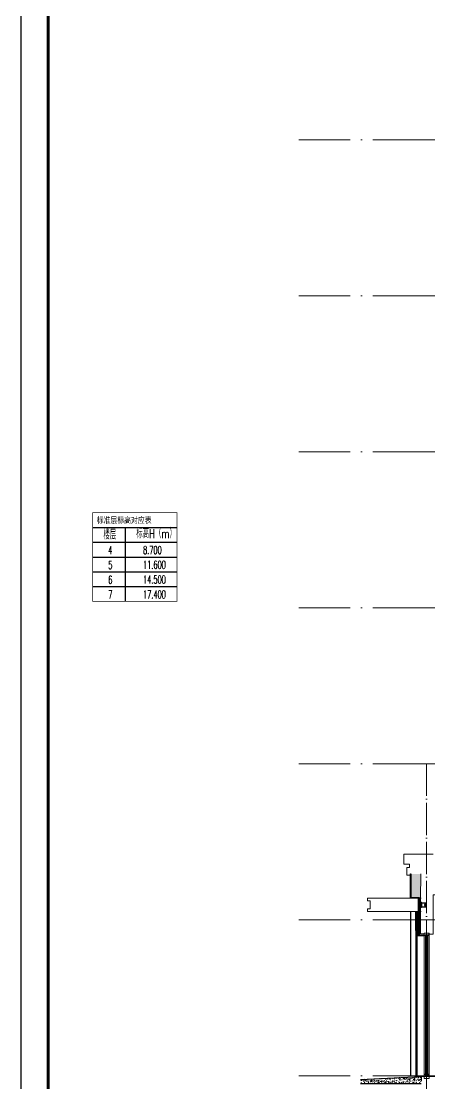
# Model space of a CAD drawing. Extents: x -518115 to 389031, y -231062 to 1628073.
# Drawn here: x 132830 to 140422, y -92578 to -72825 of the extents above; entities that cross this region are included whole.
import ezdxf

# ---------------------------------------------------------------- set-up
doc = ezdxf.new("R2010")
doc.units = 0
doc.header["$LTSCALE"] = 1000
doc.header["$MEASUREMENT"] = 0
doc.linetypes.add('DOTE', pattern=[2.42, 2, -0.2, 0.02, -0.2])
for name, color, linetype in [('C-Sheet-图框', 101, 'Continuous'), ('PUB_TEXT', 4, 'Continuous'), ('图框', 140, 'Continuous'), ('看线', 251, 'Continuous'), ('立面', 73, 'Continuous'), ('立面-看线', 251, 'Continuous')]:
    doc.layers.add(name, color=color, linetype=linetype)
for name, color, linetype, lineweight in [('DOTE', 19, 'DOTE', 9), ('PUB_HATCH', 8, 'Continuous', 9), ('S_WINDOW', 144, 'Continuous', 15), ('内粉刷', 37, 'Continuous', 9), ('填充', 251, 'Continuous', 5), ('栏杆', 163, 'Continuous', 5), ('立面-普通轮廓', 7, 'Continuous', 18), ('细细', 250, 'Continuous', 0)]:
    doc.layers.add(name, color=color, linetype=linetype, lineweight=lineweight)
doc.layers.add('yichutu', color=7, linetype='Continuous', true_color=0xffffff, plot=False)
doc.styles.add('_TCH_DIM', font='SIMPLEX.shx', dxfattribs={"width": 0.7, "bigfont": 'GBCBIG.shx'})
doc.styles.add('宋体', font='', dxfattribs={"height": 50})
doc.styles.get('宋体').set_extended_font_data('SimSun')
pattern_1 = [(315, (-864101.117, -619292.1177), (-1.767766953, -1.767766953), []), (315, (-864099.9384, -619292.1177), (-1.767766953, -1.767766953), [])]
pattern_2 = [(315, (-864101.1156, -621995.5534), (-1.767766953, -1.767766953), []), (315, (-864099.937, -621995.5534), (-1.767766953, -1.767766953), [])]

# ---------------------------------------------------------------- blocks, each defined once
blk = doc.blocks.new('A$C657A2A31')
at = {"layer": '栏杆', "color": 5}
for p, q in [((0, 0), (6, 0)), ((0, -100), (0, 0)), ((6, 0), (6, -100)), ((6, -100), (0, -100)), ((84, -10), (12, -10)), ((12, -22), (12, -78)), ((84, -90), (12, -90)), ((77, -16), (18, -16)), ((77, -84), (18, -84)), ((60, -36), (60, -42)), ((80, -36), (60, -36)), ((87, -42), (60, -42)), ((60, -59), (60, -65)), ((87, -59), (60, -59)), ((80, -65), (60, -65)), ((83, -33), (83, -22)), ((83, -68), (83, -78)), ((90, -16), (90, -39)), ((90, -84), (90, -62))]:
    blk.add_line(p, q, dxfattribs=at)
for centre, radius, start, end in [((12, -16), 6, 90, 180), ((12, -84), 6, 180, 270), ((18, -22), 6, 90, 180), ((18, -78), 6, 180, 270), ((77, -22), 6, 0, 90), ((77, -78), 6, 270, 0), ((80, -33), 3, 270, 0), ((80, -68), 3, 0, 90), ((84, -16), 6, 0, 90), ((84, -84), 6, 270, 0), ((87, -39), 3, 270, 0), ((87, -62), 3, 0, 90)]:
    blk.add_arc(centre, radius, start, end, dxfattribs=at)
blk = doc.blocks.new('yct-841-594-84100-59399.9999999999-100-1000.0')
at = {"layer": 'yichutu', "color": 7, "true_color": 0xffffff}
blk.add_lwpolyline([(0, 0), (0, 59400), (84100, 59400), (84100, 0)], close=True, dxfattribs=at)
blk = doc.blocks.new('A$C6C4F020C')
at = {"layer": 'C-Sheet-图框', "color": 0}
for p, q in [((-782.8, 687.5), (0, 687.5)), ((-782.8, 687.5), (0, 687.5)), ((-482.4, 687.5), (-482.4, 0)), ((-782.8, 550), (0, 550)), ((-782.8, 412.5), (0, 412.5)), ((-782.8, 275), (0, 275)), ((-782.8, 137.5), (0, 137.5))]:
    blk.add_line(p, q, dxfattribs=at)
at = {"layer": 'C-Sheet-图框', "color": 0, "const_width": 6}
blk.add_lwpolyline([(-782.8, 0), (0, 0), (0, 825), (-782.8, 825)], close=True, dxfattribs=at)
at = {"layer": 'PUB_TEXT', "color": 2, "style": '宋体', "width": 0.8}
blk.add_text('标准层标高对应表', height=56.96, dxfattribs=at).set_placement((-746.8, 727.4))
at = {"layer": 'PUB_TEXT', "style": '_TCH_DIM'}
for s, height, width, p in [('楼层', 84.4, 0.7, (-683.6, 577)), ('标高H（m）', 84.4, 0.7, (-379.1, 588.1)), ('4', 74.4, 0.494118, (-639.3, 438.8)), ('8.700', 74.38, 0.494118, (-316, 440.7)), ('5', 74.4, 0.494118, (-639.3, 301.3)), ('11.600', 74.38, 0.494118, (-316, 303.2)), ('6', 74.4, 0.494118, (-639.3, 163.8)), ('14.500', 74.38, 0.494118, (-316, 165.7)), ('7', 74.4, 0.494118, (-639.3, 26.3)), ('17.400', 74.38, 0.494118, (-316, 28.2))]:
    blk.add_text(s, height=height, dxfattribs=dict(at, width=width)).set_placement(p)
blk = doc.blocks.new('A$C549D2611')
at = {"layer": '图框'}
blk.add_lwpolyline([(0, 0), (42050, 0), (42050, -29700), (0, -29700)], close=True, dxfattribs=at)
blk.add_lwpolyline([(0, 0), (42050, 0), (42050, -29700), (0, -29700)], close=True, dxfattribs=at)
at = {"layer": '图框', "const_width": 50}
blk.add_lwpolyline([(41550, -29200), (41550, -500), (1250, -500), (1250, -29200)], close=True, dxfattribs=at)

msp = doc.modelspace()

# ---------------------------------------------------------------- hatches: boundary and pattern name
h = msp.add_hatch()
h.set_pattern_fill('ANSI34', color=1, style=0, double=1)
h.set_pattern_definition([(45, (-1146169.553, -601929.199), (-6.73519209, 6.73519209), []), (45, (-1146167.308, -601929.199), (-6.73519209, 6.73519209), []), (45, (-1146165.063, -601929.199), (-6.73519209, 6.73519209), []), (45, (-1146162.818, -601929.199), (-6.73519209, 6.73519209), [])])
h.paths.add_polyline_path([(140213.3, -89128.4), (140213.3, -89828.4), (140318.3, -89828.4), (140318.3, -89818.4), (140223.3, -89818.4), (140223.3, -89118.4), (140073.3, -89118.4), (140073.3, -88678.4), (140063.3, -88678.4), (140063.3, -89128.4)])
at = {"layer": '填充'}
h = msp.add_hatch(dxfattribs=at)
h.set_pattern_fill('AR-CONC', color=256, scale=50, style=0)
h.set_pattern_definition([(50, (-14447334.67, -5448336.135), (91.0923345, -7.96954277), [9.525, -104.775]), (355, (-14447334.67, -5448336.135), (-17.621413, 95.52832144), [7.62, -83.82]), (100.451, (-14447327.08, -5448336.8), (73.47125083, 87.5583439), [8.095, -89.045]), (46.1842, (-14447334.67, -5448310.73), (135.53952045, -21.021164), [14.2875, -157.1625]), (96.6356, (-14447323.37, -5448312.49), (118.7021172, 123.712778), [12.1425, -133.5675]), (351.184, (-14447334.67, -5448310.73), (118.7023029, 123.7125589), [11.43, -125.73]), (21, (-14447321.97, -5448317.085), (75.8074399, -51.13275926), [9.525, -104.775]), (326, (-14447321.97, -5448317.085), (30.9010142, 92.09398306), [7.62, -83.82]), (71.4514, (-14447315.65, -5448321.35), (106.7082454, 40.96142886), [8.095, -89.045]), (37.5, (-14447334.67, -5448336.135), (1.544301625, 42.277519437), [0, -82.804, 0, -85.09, 0, -84.1375]), (7.5, (-14447334.67, -5448336.135), (33.40983126, 50.09028741), [0, -48.514, 0, -80.899, 0, -32.0675]), (327.5, (-14447362.99, -5448336.135), (67.79529758, -2.864372), [0, -31.75, 0, -99.06, 0, -131.445]), (317.5, (-14447375.69, -5448336.135), (74.0645907, 12.71324552), [0, -41.275, 0, -65.786, 0, -93.345])])
h.paths.add_polyline_path([(139136.3, -92499.7), (139136.3, -92578), (140263.3, -92578.1), (140263.3, -92443.6)])
at = {"layer": '立面'}
h = msp.add_hatch(dxfattribs=at)
h.set_pattern_fill('ANSI31', color=251, scale=2)
h.set_pattern_definition([(45, (-645220.6043, -479029.3856), (-2.24506403, 2.24506403), [])])
h.paths.add_polyline_path([(140213.3, -89378.4), (140213.4, -89828.4), (140183.5, -89828.4), (140183.4, -89728.1), (140163.4, -89728.1), (140163.4, -89678.1), (140183.4, -89678.1), (140183.6, -89428.3), (140163.3, -89428.1), (140163.3, -89378.4)])
h.paths.add_polyline_path([(140193.6, -89418.4), (140173.3, -89418.2), (140173.3, -89388.4), (140213.3, -89388.4), (140213.4, -89818.4), (140193.4, -89818.4), (140193.5, -89718.1), (140173.4, -89718.1), (140173.4, -89688.1), (140193.4, -89688.1)], flags=16)
at = {"layer": '立面-看线'}
h = msp.add_hatch(dxfattribs=at)
h.set_pattern_fill('HONEY', color=256, scale=7)
h.set_pattern_definition([(0, (-1146169.553, -601929.199), (16.66875, 9.623705), [11.1125, -22.225]), (120, (-1146169.553, -601929.199), (-16.66874801, 9.62370845), [11.1125, -22.225]), (60, (-1146169.553, -601929.199), (1.99e-06, 19.24741345), [-22.225, 11.1125])])
h.paths.add_polyline_path([(140253.7, -88678.5), (140073.3, -88678.4), (140073.5, -89118.4), (140223.1, -89118.4), (140222.8, -89818.4), (140317.7, -89818.4), (140318.3, -89788.4), (140253.3, -89788.4), (140252.8, -89138.4), (140253.3, -89138.5)])
at = {"layer": '细细'}
h = msp.add_hatch(dxfattribs=at)
h.set_pattern_fill('金属', color=256, style=0)
h.set_pattern_definition(pattern_1)
h.paths.add_polyline_path([(140408.3, -89823.4), (140388.3, -89823.4), (140388.3, -89809.9), (140338.3, -89809.9), (140338.3, -89823.4), (140318.3, -89823.4), (140318.3, -89778.4), (140408.3, -89778.4)])
h.paths.add_polyline_path([(140390.3, -89807.9), (140390.3, -89821.4), (140406.3, -89821.4), (140406.3, -89780.4), (140320.3, -89780.4), (140320.3, -89821.4), (140336.3, -89821.4), (140336.3, -89807.9)], flags=16)
h = msp.add_hatch(dxfattribs=at)
h.set_pattern_fill('金属', color=256, style=0)
h.set_pattern_definition(pattern_1)
h.paths.add_polyline_path([(140340.8, -89811.9), (140340.8, -89836.9), (140352.8, -89836.9), (140352.8, -89826.9), (140373.8, -89826.9), (140373.8, -89836.9), (140385.8, -89836.9), (140385.8, -89811.9)])
h.paths.add_polyline_path([(140383.8, -89813.9), (140383.8, -89834.9), (140375.8, -89834.9), (140375.8, -89824.9), (140350.8, -89824.9), (140350.8, -89834.9), (140342.8, -89834.9), (140342.8, -89813.9)], flags=16)
h = msp.add_hatch(color=256, dxfattribs=at)
edge = h.paths.add_edge_path()
edge.add_line((140367.8, -89826.9), (140367.8, -89838.9))
edge.add_arc((140363.3, -89847.2), 9.44, 61.51755, 118.48245)
edge.add_line((140358.8, -89838.9), (140358.8, -89826.9))
edge.add_arc((140363.3, -89818.6), 9.44, 241.51755, 298.48245)
h = msp.add_hatch(dxfattribs=at)
h.set_pattern_fill('金属', color=256, style=0)
h.set_pattern_definition(pattern_2)
h.paths.add_polyline_path([(140408.3, -92398.6), (140388.3, -92398.6), (140388.3, -92412.1), (140338.3, -92412.1), (140338.3, -92398.6), (140318.3, -92398.6), (140318.3, -92443.6), (140408.3, -92443.6)])
h.paths.add_polyline_path([(140390.3, -92414.1), (140390.3, -92400.6), (140406.3, -92400.6), (140406.3, -92441.6), (140320.3, -92441.6), (140320.3, -92400.6), (140336.3, -92400.6), (140336.3, -92414.1)], flags=16)
h = msp.add_hatch(dxfattribs=at)
h.set_pattern_fill('金属', color=256, style=0)
h.set_pattern_definition(pattern_2)
h.paths.add_polyline_path([(140340.8, -92410.1), (140340.8, -92385.1), (140352.8, -92385.1), (140352.8, -92395.1), (140373.8, -92395.1), (140373.8, -92385.1), (140385.8, -92385.1), (140385.8, -92410.1)])
h.paths.add_polyline_path([(140383.8, -92408.1), (140383.8, -92387.1), (140375.8, -92387.1), (140375.8, -92397.1), (140350.8, -92397.1), (140350.8, -92387.1), (140342.8, -92387.1), (140342.8, -92408.1)], flags=16)
h = msp.add_hatch(color=256, dxfattribs=at)
edge = h.paths.add_edge_path()
edge.add_line((140367.8, -92395.1), (140367.8, -92383.1))
edge.add_arc((140363.3, -92374.8), 9.44, 241.51755, 298.48245, ccw=False)
edge.add_line((140358.8, -92383.1), (140358.8, -92395.1))
edge.add_arc((140363.3, -92403.4), 9.44, 61.51755, 118.48245, ccw=False)

# ---------------------------------------------------------------- linework, layer by layer
at = {"color": 1}
msp.add_lwpolyline([(140073.3, -88678.4), (140073.3, -89118.4), (140223.3, -89118.4), (140223.3, -89818.4), (140318.3, -89818.4), (140318.3, -89828.4), (140213.3, -89828.4), (140213.3, -89128.4), (140063.3, -89128.4), (140063.3, -88678.4), (140073.3, -88678.4)], dxfattribs=at)
at = {"layer": 'DOTE', "linetype": 'DOTE'}
for p, q in [((153463.4, -75028.4), (137986.3, -75028.4)), ((153463.4, -77928.4), (137986.3, -77928.4)), ((153463.4, -80828.4), (137986.3, -80828.4)), ((153463.4, -83728.4), (137986.3, -83728.4)), ((153463.4, -83728.4), (137986.3, -83728.4)), ((153463.4, -86628.4), (137986.3, -86628.4)), ((153463.4, -89528.4), (137986.3, -89528.4)), ((153463.4, -92428.4), (137986.3, -92428.4))]:
    msp.add_line(p, q, dxfattribs=at)
at = {"layer": 'DOTE', "linetype": 'DOTE', "ltscale": 0.3}
msp.add_line((140363.3, -86628.4), (140363.3, -100605.4), dxfattribs=at)
at = {"layer": 'PUB_HATCH', "color": 215, "true_color": 0xa953a0}
msp.add_lwpolyline([(140253.7, -88678.4), (140253.3, -89138.4), (140253.3, -89138.4), (140253.3, -89788.4), (140318.3, -89788.4)], dxfattribs=at)
at = {"layer": 'S_WINDOW'}
for p, q in [((140318.3, -92398.6), (140318.3, -89823.4)), ((140340.8, -92385.1), (140340.8, -89836.9)), ((140385.8, -92385.1), (140385.8, -89836.9)), ((140408.3, -92398.6), (140408.3, -89823.4))]:
    msp.add_line(p, q, dxfattribs=at)
for points in [[(140318.3, -89778.4), (140318.3, -89823.4), (140338.3, -89823.4), (140338.3, -89809.9), (140388.3, -89809.9), (140388.3, -89823.4), (140408.3, -89823.4), (140408.3, -89778.4)], [(140320.3, -89780.4), (140320.3, -89821.4), (140336.3, -89821.4), (140336.3, -89807.9), (140390.3, -89807.9), (140390.3, -89821.4), (140406.3, -89821.4), (140406.3, -89780.4)], [(140340.8, -89811.9), (140340.8, -89836.9), (140352.8, -89836.9), (140352.8, -89826.9), (140373.8, -89826.9), (140373.8, -89836.9), (140385.8, -89836.9), (140385.8, -89811.9)], [(140342.8, -89813.9), (140342.8, -89834.9), (140350.8, -89834.9), (140350.8, -89824.9), (140375.8, -89824.9), (140375.8, -89834.9), (140383.8, -89834.9), (140383.8, -89813.9)], [(140318.3, -92443.6), (140318.3, -92398.6), (140338.3, -92398.6), (140338.3, -92412.1), (140388.3, -92412.1), (140388.3, -92398.6), (140408.3, -92398.6), (140408.3, -92443.6)], [(140318.3, -92443.6), (140408.3, -92443.6), (140408.3, -92478.4), (140318.3, -92478.4)], [(140320.3, -92441.6), (140320.3, -92400.6), (140336.3, -92400.6), (140336.3, -92414.1), (140390.3, -92414.1), (140390.3, -92400.6), (140406.3, -92400.6), (140406.3, -92441.6)], [(140340.8, -92410.1), (140340.8, -92385.1), (140352.8, -92385.1), (140352.8, -92395.1), (140373.8, -92395.1), (140373.8, -92385.1), (140385.8, -92385.1), (140385.8, -92410.1)], [(140342.8, -92408.1), (140342.8, -92387.1), (140350.8, -92387.1), (140350.8, -92397.1), (140375.8, -92397.1), (140375.8, -92387.1), (140383.8, -92387.1), (140383.8, -92408.1)]]:
    msp.add_lwpolyline(points, close=True, dxfattribs=at)
at = {"layer": '内粉刷'}
msp.add_line((140263.3, -92443.6), (142763.4, -92443.4), dxfattribs=at)
for points in [[(140408.3, -89798.4), (140483.3, -89798.4), (140483.3, -89068.4), (143433.3, -89068.4), (143433.3, -88248.4)], [(140483.3, -88308.4), (139943.3, -88308.4), (139943.3, -88498.4), (140043.3, -88498.4), (140043.3, -88558.4), (139993.3, -88558.4), (139993.3, -88698.4), (140062.9, -88698.4)]]:
    msp.add_lwpolyline(points, dxfattribs=at)
at = {"layer": '看线', "color": 252}
msp.add_line((140063.3, -89378.4), (140063.3, -92428.4), dxfattribs=at)
at = {"layer": '看线'}
for p, q in [((140163.4, -89678.1), (140163.3, -89428.1)), ((140163.6, -89728.1), (140163.3, -92428.4)), ((140183.3, -89828.4), (140183.3, -92446.1))]:
    msp.add_line(p, q, dxfattribs=at)
at = {"layer": '看线', "color": 32}
for p, q in [((139136.3, -92499.7), (140263.3, -92443.6)), ((140263.3, -92443.6), (140263.3, -92528.4)), ((140263.3, -92443.6), (140263.3, -92528.4)), ((140263.3, -92578.1), (139136.3, -92578))]:
    msp.add_line(p, q, dxfattribs=at)
at = {"layer": '立面', "color": 6}
for points in [[(140213.5, -89828.4), (140183.5, -89828.4), (140183.4, -89728.1), (140163.4, -89728.1), (140163.4, -89678.1), (140183.4, -89678.1), (140183.6, -89428.3), (140163.3, -89428.1), (140163.3, -89378.4), (140213.3, -89378.4)], [(140213.5, -89818.4), (140193.5, -89818.4), (140193.4, -89718.1), (140173.4, -89718.1), (140173.4, -89688.1), (140193.4, -89688.1), (140193.6, -89418.4), (140173.3, -89418.2), (140173.3, -89388.4), (140213.3, -89388.4)]]:
    msp.add_lwpolyline(points, dxfattribs=at)
at = {"layer": '立面-普通轮廓', "color": 4}
msp.add_lwpolyline([(140263.3, -89128.4), (139263.3, -89128.4), (139263.3, -89178.4), (139313.3, -89178.4), (139313.3, -89328.4), (139263.4, -89328.4), (139263.4, -89378.4), (140263.3, -89378.4)], dxfattribs=at)
at = {"layer": '细细'}
for points in [[(140352.8, -89836.9), (140352.8, -92385.1)], [(140358.8, -92383.1), (140358.8, -89826.9)], [(140367.8, -92383.1), (140367.8, -89826.9)], [(140373.8, -89836.9), (140373.8, -92385.1)]]:
    msp.add_lwpolyline(points, dxfattribs=at)
for points in [[(140367.8, -89826.9), (140367.8, -89838.9, 0.2538047), (140358.8, -89838.9), (140358.8, -89826.9, 0.2538047)], [(140367.8, -92395.1), (140367.8, -92383.1, -0.2538047), (140358.8, -92383.1), (140358.8, -92395.1, -0.2538047)]]:
    msp.add_lwpolyline(points, format="xyb", close=True, dxfattribs=at)

# ---------------------------------------------------------------- block references
at = {"rotation": 270}
msp.add_blockref('A$C549D2611', (162530.5, -70226.6), dxfattribs=at)
at = {"xscale": 2, "yscale": 2, "zscale": 2}
msp.add_blockref('A$C6C4F020C', (135725.9, -83611), dxfattribs=at)
msp.add_blockref('A$C657A2A31', (140263.3, -89203.2))
at = {"layer": 'yichutu', "xscale": 0.5, "yscale": 0.5, "zscale": 0.5, "rotation": 270}
msp.add_blockref('yct-841-594-84100-59399.9999999999-100-1000.0', (132830.5, -70226.6), dxfattribs=at)

doc.saveas('drawing.dxf')
